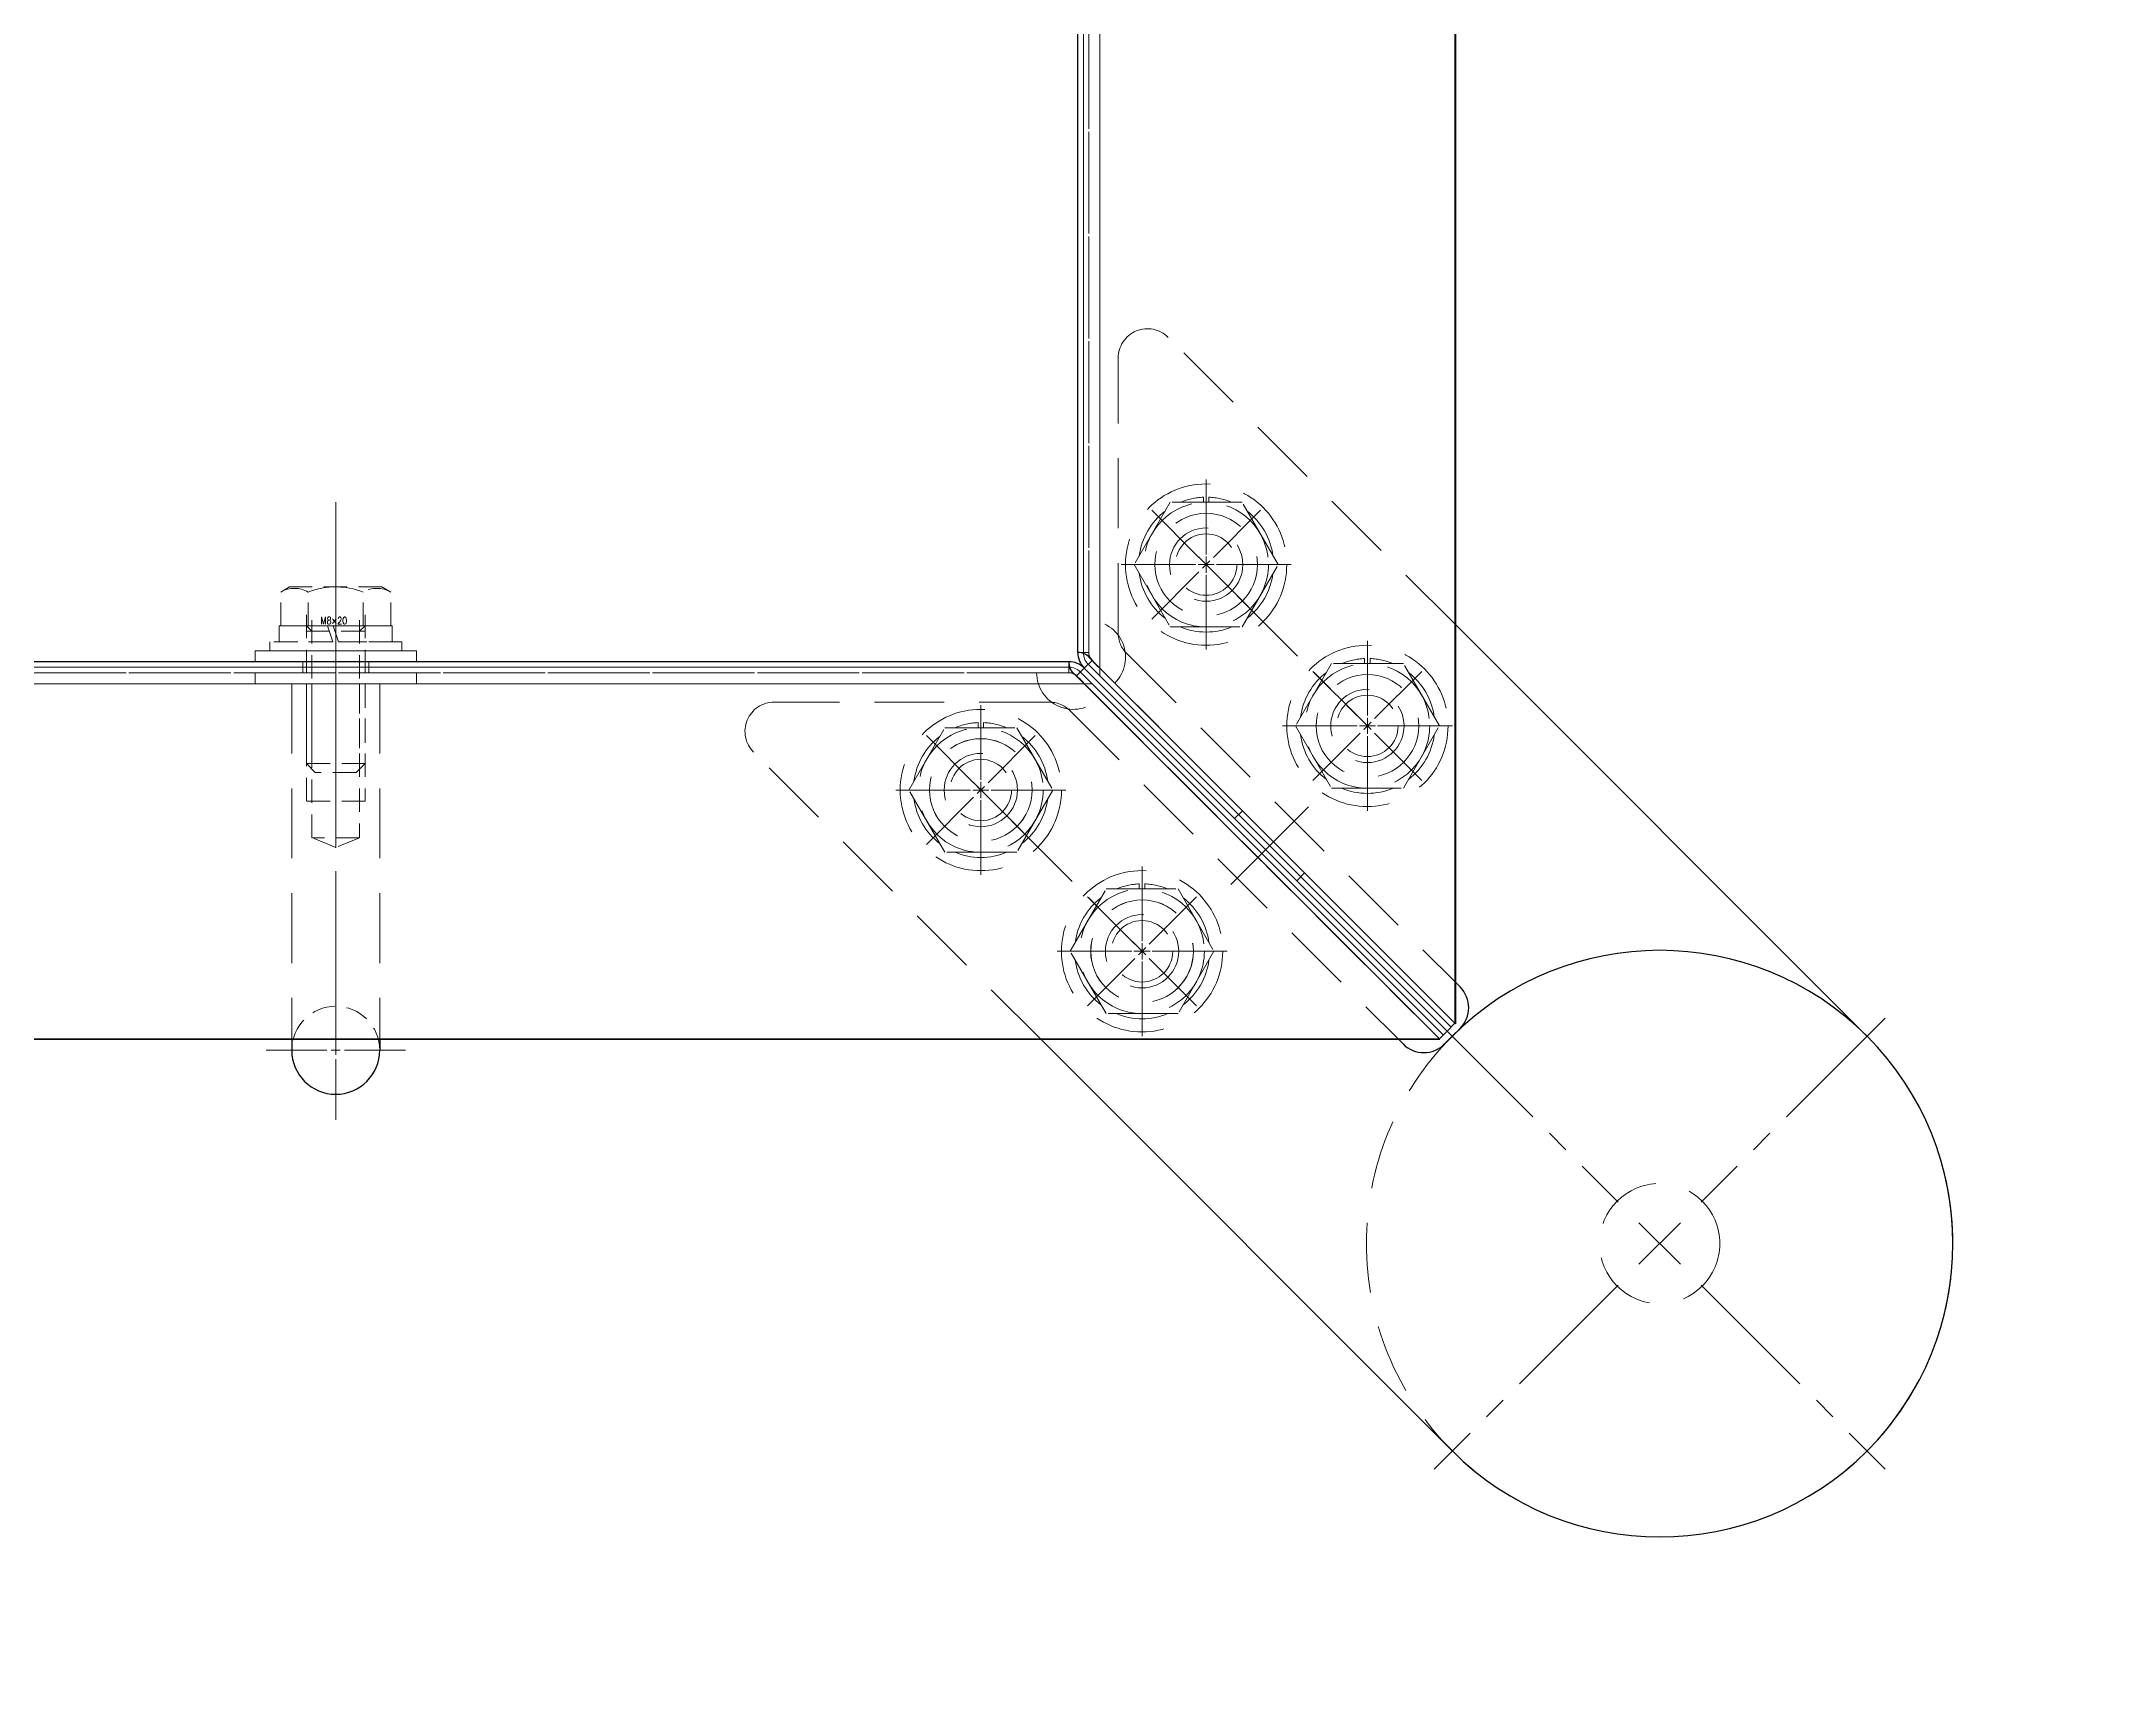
# Model space of a CAD drawing. Header units: millimetres. Extents: x 0 to 51411, y 0 to 16902.
# Drawn here: x 5349.1 to 5631.4, y 7500.1 to 7725.6 of the extents above; entities that cross this region are included whole.
import ezdxf

# ---------------------------------------------------------------- set-up
doc = ezdxf.new("R2010")
doc.units = ezdxf.units.MM
doc.linetypes.add('CENTER2', pattern=[28.575, 19.05, -3.175, 3.175, -3.175])
doc.linetypes.add('HIDDEN2', pattern=[4.7625, 3.175, -1.5875])
for name, color, linetype, lineweight in [('01_外形線', 7, 'Continuous', 25), ('03_かくれ線', 6, 'HIDDEN2', 13), ('04_中心線', 1, 'CENTER2', 9)]:
    doc.layers.add(name, color=color, linetype=linetype, lineweight=lineweight)
doc.layers.add('10_補助線', color=8, linetype='Continuous', lineweight=13, plot=False)
doc.styles.add('寸法用', font='simplex.shx', dxfattribs={"width": 0.8, "bigfont": '@extfont2.shx'})

# ---------------------------------------------------------------- blocks, each defined once
blk = doc.blocks.new('*U301')
at = {"layer": '04_中心線', "color": 0, "linetype": 'CENTER2', "transparency": 16777216}
for p, q in [((0, 2.2), (0, 11.59)), ((-11.59, 0), (-2.2, 0)), ((2.2, 0), (11.59, 0)), ((0, -11.59), (0, -2.2))]:
    blk.add_line(p, q, dxfattribs=at)
at = {"layer": '04_中心線', "color": 0, "linetype": 'Continuous', "transparency": 16777216}
for p, q in [((-1.1, 0), (1.1, 0)), ((0, -1.1), (0, 1.1))]:
    blk.add_line(p, q, dxfattribs=at)
blk = doc.blocks.new('*U302')
at = {"layer": '04_中心線', "color": 0, "linetype": 'CENTER2', "transparency": 16777216}
for p, q in [((0, 2.2), (0, 11.59)), ((-11.59, 0), (-2.2, 0)), ((2.2, 0), (11.59, 0)), ((0, -11.59), (0, -2.2))]:
    blk.add_line(p, q, dxfattribs=at)
at = {"layer": '04_中心線', "color": 0, "linetype": 'Continuous', "transparency": 16777216}
for p, q in [((-1.1, 0), (1.1, 0)), ((0, -1.1), (0, 1.1))]:
    blk.add_line(p, q, dxfattribs=at)
blk = doc.blocks.new('*U305')
at = {"layer": '04_中心線', "color": 0, "linetype": 'CENTER2', "transparency": 16777216}
for p, q in [((0, 8), (0, 43.5)), ((-43.5, 0), (-8, 0)), ((8, 0), (43.5, 0)), ((0, -43.5), (0, -8))]:
    blk.add_line(p, q, dxfattribs=at)
at = {"layer": '04_中心線', "color": 0, "linetype": 'Continuous', "transparency": 16777216}
for p, q in [((0, -4), (0, 4)), ((-4, 0), (4, 0))]:
    blk.add_line(p, q, dxfattribs=at)
blk = doc.blocks.new('*U303')
at = {"layer": '04_中心線', "color": 0, "linetype": 'CENTER2', "transparency": 16777216}
for p, q in [((0, 1.4), (0, 10.5)), ((-10.5, 0), (-1.4, 0)), ((1.4, 0), (10.5, 0)), ((0, -10.5), (0, -1.4))]:
    blk.add_line(p, q, dxfattribs=at)
at = {"layer": '04_中心線', "color": 0, "linetype": 'Continuous', "transparency": 16777216}
for p, q in [((-0.7, 0), (0.7, 0)), ((0, -0.7), (0, 0.7))]:
    blk.add_line(p, q, dxfattribs=at)
blk = doc.blocks.new('*U304')
at = {"layer": '04_中心線', "color": 0, "linetype": 'CENTER2', "transparency": 16777216}
for p, q in [((0, 1.4), (0, 10.5)), ((-10.5, 0), (-1.4, 0)), ((0, -10.5), (0, -1.4)), ((1.4, 0), (10.5, 0))]:
    blk.add_line(p, q, dxfattribs=at)
at = {"layer": '04_中心線', "color": 0, "linetype": 'Continuous', "transparency": 16777216}
for p, q in [((0, -0.7), (0, 0.7)), ((-0.7, 0), (0.7, 0))]:
    blk.add_line(p, q, dxfattribs=at)
blk = doc.blocks.new('*U333')
at = {"layer": '04_中心線', "color": 0, "linetype": 'CENTER2', "transparency": 16777216}
for p, q in [((0, 1.4), (0, 10.5)), ((-10.5, 0), (-1.4, 0)), ((1.4, 0), (10.5, 0)), ((0, -10.5), (0, -1.4))]:
    blk.add_line(p, q, dxfattribs=at)
at = {"layer": '04_中心線', "color": 0, "linetype": 'Continuous', "transparency": 16777216}
for p, q in [((-0.7, 0), (0.7, 0)), ((0, -0.7), (0, 0.7))]:
    blk.add_line(p, q, dxfattribs=at)
blk = doc.blocks.new('*U329')
at = {"layer": '04_中心線', "color": 0, "linetype": 'CENTER2', "transparency": 16777216}
for p, q in [((0, 1.4), (0, 10.5)), ((-10.5, 0), (-1.4, 0)), ((1.4, 0), (10.5, 0)), ((0, -10.5), (0, -1.4))]:
    blk.add_line(p, q, dxfattribs=at)
at = {"layer": '04_中心線', "color": 0, "linetype": 'Continuous', "transparency": 16777216}
for p, q in [((-0.7, 0), (0.7, 0)), ((0, -0.7), (0, 0.7))]:
    blk.add_line(p, q, dxfattribs=at)
blk = doc.blocks.new('*U356')
at = {"layer": '04_中心線', "color": 0, "linetype": 'CENTER2', "transparency": 16777216}
for p, q in [((0, 8), (0, 43.5)), ((-43.5, 0), (-8, 0)), ((8, 0), (43.5, 0)), ((0, -43.5), (0, -8))]:
    blk.add_line(p, q, dxfattribs=at)
at = {"layer": '04_中心線', "color": 0, "linetype": 'Continuous', "transparency": 16777216}
for p, q in [((0, -4), (0, 4)), ((-4, 0), (4, 0))]:
    blk.add_line(p, q, dxfattribs=at)
blk = doc.blocks.new('*U357')
at = {"layer": '04_中心線', "color": 0, "linetype": 'CENTER2', "transparency": 16777216}
for p, q in [((0, 1.4), (0, 10.5)), ((-10.5, 0), (-1.4, 0)), ((1.4, 0), (10.5, 0)), ((0, -10.5), (0, -1.4))]:
    blk.add_line(p, q, dxfattribs=at)
at = {"layer": '04_中心線', "color": 0, "linetype": 'Continuous', "transparency": 16777216}
for p, q in [((-0.7, 0), (0.7, 0)), ((0, -0.7), (0, 0.7))]:
    blk.add_line(p, q, dxfattribs=at)
blk = doc.blocks.new('*U355')
at = {"layer": '04_中心線', "color": 0, "linetype": 'CENTER2', "transparency": 16777216}
for p, q in [((0, 1.4), (0, 10.5)), ((-10.5, 0), (-1.4, 0)), ((1.4, 0), (10.5, 0)), ((0, -10.5), (0, -1.4))]:
    blk.add_line(p, q, dxfattribs=at)
at = {"layer": '04_中心線', "color": 0, "linetype": 'Continuous', "transparency": 16777216}
for p, q in [((-0.7, 0), (0.7, 0)), ((0, -0.7), (0, 0.7))]:
    blk.add_line(p, q, dxfattribs=at)
blk = doc.blocks.new('*U372')
at = {"layer": '04_中心線', "color": 0, "linetype": 'CENTER2', "transparency": 16777216}
for p, q in [((0, 1.4), (0, 10.5)), ((-10.5, 0), (-1.4, 0)), ((1.4, 0), (10.5, 0)), ((0, -10.5), (0, -1.4))]:
    blk.add_line(p, q, dxfattribs=at)
at = {"layer": '04_中心線', "color": 0, "linetype": 'Continuous', "transparency": 16777216}
for p, q in [((-0.7, 0), (0.7, 0)), ((0, -0.7), (0, 0.7))]:
    blk.add_line(p, q, dxfattribs=at)
blk = doc.blocks.new('*U371')
at = {"layer": '04_中心線', "color": 0, "linetype": 'CENTER2', "transparency": 16777216}
for p, q in [((0, 1.4), (0, 10.5)), ((-10.5, 0), (-1.4, 0)), ((1.4, 0), (10.5, 0)), ((0, -10.5), (0, -1.4))]:
    blk.add_line(p, q, dxfattribs=at)
at = {"layer": '04_中心線', "color": 0, "linetype": 'Continuous', "transparency": 16777216}
for p, q in [((-0.7, 0), (0.7, 0)), ((0, -0.7), (0, 0.7))]:
    blk.add_line(p, q, dxfattribs=at)
blk = doc.blocks.new('*U375')
at = {"layer": '04_中心線', "color": 0, "linetype": 'CENTER2', "transparency": 16777216}
for p, q in [((0, 2.2), (0, 11.59)), ((-11.59, 0), (-2.2, 0)), ((2.2, 0), (11.59, 0)), ((0, -11.59), (0, -2.2))]:
    blk.add_line(p, q, dxfattribs=at)
at = {"layer": '04_中心線', "color": 0, "linetype": 'Continuous', "transparency": 16777216}
for p, q in [((-1.1, 0), (1.1, 0)), ((0, -1.1), (0, 1.1))]:
    blk.add_line(p, q, dxfattribs=at)
blk = doc.blocks.new('*U376')
at = {"layer": '04_中心線', "color": 0, "linetype": 'CENTER2', "transparency": 16777216}
for p, q in [((0, 2.2), (0, 11.59)), ((-11.59, 0), (-2.2, 0)), ((2.2, 0), (11.59, 0)), ((0, -11.59), (0, -2.2))]:
    blk.add_line(p, q, dxfattribs=at)
at = {"layer": '04_中心線', "color": 0, "linetype": 'Continuous', "transparency": 16777216}
for p, q in [((-1.1, 0), (1.1, 0)), ((0, -1.1), (0, 1.1))]:
    blk.add_line(p, q, dxfattribs=at)
blk = doc.blocks.new('*U377')
at = {"layer": '04_中心線', "color": 0, "linetype": 'CENTER2', "transparency": 16777216}
for p, q in [((0, 1.2), (0, 9.5)), ((-9.5, 0), (-1.2, 0)), ((1.2, 0), (9.5, 0)), ((0, -9.5), (0, -1.2))]:
    blk.add_line(p, q, dxfattribs=at)
at = {"layer": '04_中心線', "color": 0, "linetype": 'Continuous', "transparency": 16777216}
for p, q in [((-0.6, 0), (0.6, 0)), ((0, -0.6), (0, 0.6))]:
    blk.add_line(p, q, dxfattribs=at)

msp = doc.modelspace()

# ---------------------------------------------------------------- linework, layer by layer
at = {"layer": '01_外形線'}
for p, q in [((5541.963, 8492.747), (5541.963, 7591.631)), ((5490.526, 7642.189), (5490.526, 8442.189)), ((5598.181, 7589.863), (5542.026, 7646.018)), ((5489.283, 7640.946), (4689.283, 7640.946)), ((5540.902, 7590.57), (5491.405, 7640.068)), ((5540.902, 7590.57), (5491.405, 7640.068)), ((5541.963, 7591.631), (5493.526, 7640.068)), ((5541.963, 7591.631), (5493.526, 7640.068)), ((5539.841, 7589.509), (5491.405, 7637.946)), ((5539.841, 7589.509), (5491.405, 7637.946)), ((5542.671, 7596.579), (5542.026, 7597.224)), ((5540.902, 7590.57), (5541.963, 7591.631)), ((5542.671, 7590.922), (5541.612, 7589.863)), ((4638.725, 7589.509), (5539.841, 7589.509)), ((5383.283, 7589.446), (5383.283, 7587.946)), ((5395.283, 7589.446), (5395.283, 7587.946)), ((5541.612, 7533.294), (5485.457, 7589.449)), ((5534.896, 7588.804), (5534.251, 7589.449)), ((5540.902, 7590.57), (5539.841, 7589.509)), ((5540.553, 7588.804), (5541.612, 7589.863))]:
    msp.add_line(p, q, dxfattribs=at)
for points in [[(5541.963, 8492.747), (5542.026, 8492.81), (5542.026, 7591.568), (5541.963, 7591.631)], [(4638.725, 7589.509), (4638.662, 7589.446), (5539.905, 7589.446), (5539.841, 7589.509)]]:
    msp.add_lwpolyline(points, dxfattribs=at)
for centre, radius, start, end in [((5490.584, 7640.035), 2.155, 43.44471, 91.54875), ((5493.526, 7642.189), 3, 180, 225), ((5499.127, 7646.77), 8.734, 216.97209, 230.11425), ((5489.283, 7637.946), 3, 45, 90), ((5491.438, 7640.888), 2.155, 178.45125, 226.55529), ((5484.703, 7632.345), 8.734, 39.88575, 53.02791), ((5569.897, 7561.579), 40, 225, 135), ((5539.843, 7593.75), 4, 315, 45), ((5389.283, 7587.946), 6, 180, 0), ((5537.725, 7591.632), 4, 225, 315)]:
    msp.add_arc(centre, radius, start, end, dxfattribs=at)
at = {"layer": '03_かくれ線', "ltscale": 3}
for p, q in [((5492.026, 7642.189), (5492.026, 8442.189)), ((5542.026, 7646.018), (5502.854, 7685.19)), ((5496.026, 7644.881), (5496.026, 7682.361)), ((5497.198, 7642.053), (5542.026, 7597.224)), ((5489.283, 7639.446), (4689.283, 7639.446)), ((5384.783, 7640.946), (5384.783, 7639.446)), ((5393.783, 7640.946), (5393.783, 7639.446)), ((5383.283, 7637.946), (5383.283, 7589.446)), ((5395.283, 7637.946), (5395.283, 7589.446)), ((5486.594, 7635.449), (5449.114, 7635.449)), ((5489.423, 7634.278), (5534.251, 7589.449)), ((5485.457, 7589.449), (5446.286, 7628.621))]:
    msp.add_line(p, q, dxfattribs=at)
at = {"layer": '03_かくれ線'}
for p, q in [((5511.912, 7619.562), (5512.972, 7620.623)), ((5520.396, 7611.076), (5521.457, 7612.137))]:
    msp.add_line(p, q, dxfattribs=at)
at = {"layer": '03_かくれ線', "ltscale": 3}
for points in [[(5541.963, 7591.631), (5495.561, 7638.032, 0.6681786), (5492.026, 7646.568), (5492.026, 8437.81, 0.6681786), (5495.561, 8446.346), (5541.963, 8492.747)], [(5539.841, 7589.509), (5493.44, 7635.911, -0.6681786), (5484.905, 7639.446), (4693.662, 7639.446, -0.6681786), (4685.126, 7635.911), (4638.725, 7589.509)]]:
    msp.add_lwpolyline(points, format="xyb", dxfattribs=at)
for points in [[(5503.118, 7645.689), (5512.933, 7645.689), (5517.841, 7654.189), (5512.933, 7662.689), (5503.118, 7662.689), (5498.211, 7654.189)], [(5400.283, 7639.446), (5378.283, 7639.446), (5378.283, 7637.946), (5400.283, 7637.946)], [(5525.118, 7623.689), (5534.933, 7623.689), (5539.841, 7632.189), (5534.933, 7640.689), (5525.118, 7640.689), (5520.211, 7632.189)], [(5482.197, 7614.946), (5472.382, 7614.946), (5467.475, 7623.446), (5472.382, 7631.946), (5482.197, 7631.946), (5487.105, 7623.446)], [(5504.191, 7592.946), (5494.376, 7592.946), (5489.468, 7601.446), (5494.376, 7609.946), (5504.191, 7609.946), (5509.098, 7601.446)]]:
    msp.add_lwpolyline(points, close=True, dxfattribs=at)
for points in [[(5507.651, 7662.689), (5507.651, 7663.381)], [(5508.401, 7662.689), (5508.401, 7663.381)], [(5529.651, 7640.689), (5529.651, 7641.381)], [(5530.401, 7640.689), (5530.401, 7641.381)], [(5476.915, 7631.946), (5476.915, 7632.639)], [(5477.665, 7631.946), (5477.665, 7632.639)], [(5498.908, 7609.946), (5498.908, 7610.639)], [(5499.658, 7609.946), (5499.658, 7610.639)]]:
    msp.add_lwpolyline(points, dxfattribs=at)
at = {"layer": '03_かくれ線'}
for points in [[(5381.778, 7650.45), (5382.983, 7651.146)], [(5381.778, 7645.846), (5381.778, 7650.45)], [(5395.583, 7651.146), (5382.983, 7651.146)], [(5385.531, 7645.846), (5385.531, 7650.45)], [(5393.036, 7645.846), (5393.036, 7650.45)], [(5396.789, 7650.45), (5395.583, 7651.146)], [(5396.789, 7645.846), (5396.789, 7650.45)], [(5385.283, 7647.346), (5385.283, 7628.546)], [(5393.283, 7647.346), (5393.283, 7628.546)], [(5388.155, 7645.846), (5381.583, 7645.846)], [(5381.583, 7645.846), (5381.583, 7643.646)], [(5381.778, 7645.846), (5396.789, 7645.846)], [(5396.789, 7645.846), (5381.778, 7645.846)], [(5386.033, 7645.096), (5385.283, 7645.846)], [(5385.283, 7645.096), (5393.283, 7645.096)], [(5386.033, 7646.596), (5386.033, 7627.796)], [(5388.883, 7643.646), (5388.155, 7645.846)], [(5396.983, 7645.846), (5388.955, 7645.846)], [(5389.683, 7643.646), (5388.955, 7645.846)], [(5392.533, 7646.596), (5392.533, 7627.796)], [(5392.533, 7645.096), (5393.283, 7645.846)], [(5396.983, 7643.646), (5396.983, 7645.846)], [(5388.883, 7643.646), (5381.583, 7643.646)], [(5396.983, 7643.646), (5389.683, 7643.646)], [(5393.283, 7637.946), (5393.283, 7621.946), (5385.283, 7621.946), (5385.283, 7637.946)], [(5392.533, 7637.946), (5392.533, 7616.946), (5386.033, 7616.946), (5386.033, 7637.946)], [(5393.283, 7627.046), (5385.283, 7627.046)], [(5385.283, 7627.046), (5386.483, 7625.846)], [(5392.083, 7625.846), (5386.483, 7625.846)], [(5393.283, 7627.046), (5392.083, 7625.846)], [(5392.533, 7616.946), (5389.283, 7615.6), (5386.033, 7616.946)]]:
    msp.add_lwpolyline(points, dxfattribs=at)
for points in [[(5385.531, 7650.45, 0.2679491), (5381.778, 7650.45)], [(5393.036, 7650.45, 0.1854692), (5385.531, 7650.45)], [(5396.789, 7650.45, 0.2679491), (5393.036, 7650.45)]]:
    msp.add_lwpolyline(points, format="xyb", dxfattribs=at)
for points in [[(5400.283, 7642.446), (5378.283, 7642.446), (5378.283, 7640.946), (5400.283, 7640.946)], [(5380.283, 7642.446), (5398.283, 7642.446), (5398.283, 7643.646), (5380.283, 7643.646)]]:
    msp.add_lwpolyline(points, close=True, dxfattribs=at)
at = {"layer": '03_かくれ線', "ltscale": 3}
for centre, radius in [((5508.026, 7654.189), 11), ((5508.026, 7654.189), 8.5), ((5508.026, 7654.189), 7), ((5508.026, 7654.189), 7), ((5508.026, 7654.189), 5), ((5508.026, 7654.189), 4.188), ((5530.026, 7632.189), 11), ((5530.026, 7632.189), 8.5), ((5530.026, 7632.189), 7), ((5530.026, 7632.189), 7), ((5530.026, 7632.189), 5), ((5530.026, 7632.189), 4.188), ((5477.29, 7623.446), 11), ((5477.29, 7623.446), 8.5), ((5477.283, 7623.446), 7), ((5477.286, 7623.449), 7), ((5477.29, 7623.446), 5), ((5477.29, 7623.446), 4.188), ((5499.283, 7601.446), 11), ((5499.283, 7601.446), 8.5), ((5499.283, 7601.446), 7), ((5499.286, 7601.449), 7), ((5499.283, 7601.446), 5), ((5499.283, 7601.446), 4.188), ((5569.897, 7561.579), 8.2), ((5569.897, 7561.579), 8.2)]:
    msp.add_circle(centre, radius, dxfattribs=at)
for centre, radius, start, end in [((5500.026, 7682.361), 4, 45, 180), ((5508.026, 7654.189), 9.2, 127.50502, 172.49498), ((5508.026, 7654.189), 9.2, 92.33607, 112.49498), ((5508.026, 7654.189), 9.2, 67.50502, 87.66393), ((5508.026, 7654.189), 9.2, 7.50502, 52.49498), ((5508.026, 7654.189), 9.2, 187.50502, 232.49498), ((5508.026, 7654.189), 9.2, 307.50502, 352.49498), ((5500.026, 7644.881), 4, 180, 225), ((5508.026, 7654.189), 9.2, 247.50502, 292.49498), ((5530.026, 7632.189), 9.2, 127.50502, 172.49498), ((5530.026, 7632.189), 9.2, 92.33607, 112.49498), ((5530.026, 7632.189), 9.2, 67.50502, 87.66393), ((5530.026, 7632.189), 9.2, 7.50502, 52.49498), ((5449.114, 7631.449), 4, 90, 225), ((5486.594, 7631.449), 4, 45, 90), ((5477.29, 7623.446), 9.2, 127.50502, 172.49498), ((5477.29, 7623.446), 9.2, 92.33607, 112.49498), ((5477.29, 7623.446), 9.2, 67.50502, 87.66393), ((5477.29, 7623.446), 9.2, 7.50502, 52.49498), ((5530.026, 7632.189), 9.2, 187.50502, 232.49498), ((5530.026, 7632.189), 9.2, 307.50502, 352.49498), ((5477.29, 7623.446), 9.2, 187.50502, 232.49498), ((5477.29, 7623.446), 9.2, 307.50502, 352.49498), ((5530.026, 7632.189), 9.2, 247.50502, 292.49498), ((5477.29, 7623.446), 9.2, 247.50502, 292.49498), ((5499.283, 7601.446), 9.2, 92.33607, 112.49498), ((5499.283, 7601.446), 9.2, 67.50502, 87.66393), ((5499.283, 7601.446), 9.2, 127.50502, 172.49498), ((5499.283, 7601.446), 9.2, 7.50502, 52.49498), ((5499.283, 7601.446), 9.2, 187.50502, 232.49498), ((5499.283, 7601.446), 9.2, 307.50502, 352.49498), ((5499.283, 7601.446), 9.2, 247.50502, 292.49498), ((5569.897, 7561.579), 40, 135, 45)]:
    msp.add_arc(centre, radius, start, end, dxfattribs=at)
at = {"layer": '03_かくれ線'}
for centre, radius, start, end in [((5493.526, 7642.189), 1.5, 180, 225), ((5489.283, 7637.946), 1.5, 45, 90), ((5389.283, 7587.946), 6, 0, 180)]:
    msp.add_arc(centre, radius, start, end, dxfattribs=at)
at = {"layer": '04_中心線'}
for p, q in [((5389.283, 7662.696), (5389.283, 7617.696)), ((5507.026, 7655.189), (5530.026, 7632.189)), ((5389.283, 7640.946), (5389.283, 7587.946)), ((5476.286, 7624.449), (5499.286, 7601.449)), ((5521.987, 7621.152), (5511.38, 7610.546))]:
    msp.add_line(p, q, dxfattribs=at)
msp.add_lwpolyline([(5389.283, 7652.646), (5389.283, 7627.346)], dxfattribs=at)
at = {"layer": '10_補助線'}
for p, q in [((5493.526, 7639.007), (5493.526, 8444.31)), ((5491.276, 7642.189), (5491.276, 8442.189)), ((5492.026, 7642.189), (5490.526, 7642.189)), ((5489.283, 7640.196), (4689.283, 7640.196)), ((5489.283, 7639.446), (5489.283, 7640.946)), ((5491.405, 7640.068), (5490.344, 7639.007)), ((5540.372, 7590.04), (5490.874, 7639.537)), ((5491.405, 7640.068), (5492.465, 7641.128)), ((5541.432, 7591.1), (5491.935, 7640.598)), ((5492.465, 7637.946), (4687.162, 7637.946)), ((5516.153, 7615.319), (5517.214, 7616.38))]:
    msp.add_line(p, q, dxfattribs=at)
for points in [[(5495.561, 7638.032), (5492.026, 7641.568), (5492.026, 7646.568)], [(5493.44, 7635.911), (5489.905, 7639.446), (5484.905, 7639.446)]]:
    msp.add_lwpolyline(points, dxfattribs=at)
for centre, start, end in [((5493.526, 7642.189), 180, 225), ((5489.283, 7637.946), 45, 90)]:
    msp.add_arc(centre, 2.25, start, end, dxfattribs=at)

# ---------------------------------------------------------------- block references
at = {"layer": '04_中心線', "linetype": 'CENTER2'}
for name, p, rotation in [('*U304', (5508.026, 7654.189), 224.9999999999999), ('*U302', (5508.026, 7654.189), 180), ('*U329', (5508.026, 7654.189), 270), ('*U303', (5530.026, 7632.189), 224.9999999999999), ('*U301', (5530.026, 7632.189), 180), ('*U333', (5530.026, 7632.189), 270), ('*U355', (5477.286, 7623.449), 224.9999999999968), ('*U376', (5477.29, 7623.446), 180), ('*U305', (5569.897, 7561.579), 224.9999999999999), ('*U356', (5569.897, 7561.579), 224.9999999999968), ('*U357', (5499.286, 7601.449), 224.9999999999968), ('*U375', (5499.283, 7601.446), 180), ('*U377', (5389.283, 7587.946), 270)]:
    msp.add_blockref(name, p, dxfattribs=dict(at, rotation=rotation))
for name, p in [('*U371', (5477.283, 7623.446)), ('*U372', (5499.283, 7601.446))]:
    msp.add_blockref(name, p, dxfattribs=at)

# ---------------------------------------------------------------- texts
at = {"layer": '03_かくれ線', "style": '寸法用', "width": 0.8}
msp.add_text('M8×20', height=1, dxfattribs=at).set_placement((5387.22, 7646.046))

doc.saveas('drawing.dxf')
